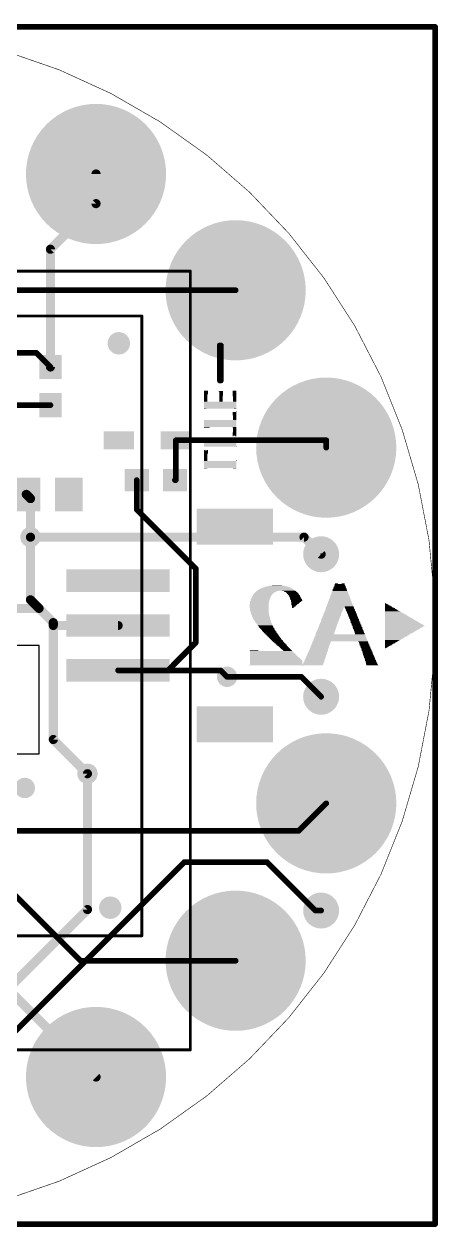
# Model space of a CAD drawing. Extents: x -26.8 to 26.8, y -26.8 to 26.8.
# Drawn here: x 8.3 to 26.8, y -26.8 to 26.8 of the extents above; entities that cross this region are included whole.
import ezdxf

# ---------------------------------------------------------------- set-up
doc = ezdxf.new("R2010")
doc.units = 0
for name, color, linetype in [('1', 12, 'CONTINUOUS'), ('16', 5, 'CONTINUOUS'), ('17', 110, 'CONTINUOUS'), ('18', 110, 'CONTINUOUS'), ('20', 53, 'CONTINUOUS'), ('201', 6, 'CONTINUOUS'), ('22', 6, 'CONTINUOUS'), ('24', 53, 'CONTINUOUS'), ('30', 253, 'CONTINUOUS')]:
    doc.layers.add(name, color=color, linetype=linetype)

# ---------------------------------------------------------------- blocks, each defined once
blk = doc.blocks.new('RECT')
blk.add_solid([(-0.5, -0.5), (0.5, -0.5), (-0.5, 0.5), (0.5, 0.5)])
blk = doc.blocks.new('ROUNDP')
at = {"const_width": 0.5}
blk.add_lwpolyline([(0, -0.25, 1), (0, 0.25, 1), (0, -0.25)], format="xyb", dxfattribs=at)
blk = doc.blocks.new('PIE')
at = {"const_width": 0.5}
blk.add_lwpolyline([(0, -0.25, 1), (0, 0.25, 1), (0, -0.25)], format="xyb", dxfattribs=at)
blk = doc.blocks.new('ROUNDV')
at = {"const_width": 0.5}
blk.add_lwpolyline([(0, -0.25, 1), (0, 0.25, 1), (0, -0.25)], format="xyb", dxfattribs=at)

msp = doc.modelspace()

# ---------------------------------------------------------------- linework, layer by layer
at = {"layer": '1'}
for points, const_width in [([(26.67, 26.67), (-26.67, 26.67)], 0.2032), ([(26.67, -26.67), (26.67, 26.67)], 0.2032), ([(11.557, 18.796), (11.557, 20.1168)], 0.4064), ([(9.525, 16.764), (11.557, 18.796)], 0.4064), ([(9.525, 11.518), (9.525, 16.764)], 0.4064), ([(8.894, 12.149), (6.731, 12.149)], 0.254), ([(9.525, 11.518), (8.894, 12.149)], 0.254), ([(7.812, 9.818), (9.525, 9.818)], 0.254), ([(21.8186, 8.255), (15.113, 8.255)], 0.254), ([(15.113, 8.255), (15.113, 6.477)], 0.254), ([(21.8186, 7.9248), (21.8186, 8.255)], 0.254), ([(13.374, 6.477), (13.374, 5.168)], 0.254), ([(15.113, 6.477), (15.074, 6.477)], 0.254), ([(8.448, 5.842), (8.636, 5.654)], 0.4064), ([(8.636, 5.654), (8.636, 3.937)], 0.4064), ([(13.374, 5.168), (16.002, 2.54)], 0.254), ([(8.636, 3.937), (8.636, 1.143)], 0.4064), ([(16.002, 2.54), (16.002, -0.762)], 0.254), ([(9.017, 0.762), (8.636, 1.143)], 0.4064), ([(-5.969, 0.762), (9.017, 0.762)], 0.4064), ([(9.652, 0.127), (9.017, 0.762)], 0.4064), ([(9.652, 0), (9.652, 0.127)], 0.4064), ([(12.54, 0), (9.652, 0)], 0.4064), ([(9.652, 0), (9.652, -5.08)], 0.4064), ([(16.002, -0.762), (14.764, -2)], 0.254), ([(14.764, -2), (12.54, -2)], 0.254), ([(12.54, -2), (17.113, -2)], 0.254), ([(17.113, -2), (17.399, -2.286)], 0.254), ([(9.652, -5.08), (11.176, -6.604)], 0.4064), ([(21.8186, -7.9248), (20.5994, -9.144)], 0.254), ([(-12.192, -9.144), (20.5994, -9.144)], 0.254), ([(7.763, -11.827), (10.8712, -14.9352)], 0.254), ([(10.8712, -14.9352), (17.78, -14.9352)], 0.254), ([(11.557, -20.1168), (7.6352, -16.195)], 0.4064), ([(-26.67, -26.67), (26.67, -26.67)], 0.2032)]:
    msp.add_lwpolyline(points, dxfattribs=dict(at, const_width=const_width))
for points, const_width in [([(26.7208, 26.67, 1), (26.6192, 26.67)], 0.1016), ([(26.67, 26.6192, 1), (26.67, 26.7208)], 0.1016), ([(11.557, 17.5006, 1), (11.557, 22.733, 1), (11.557, 17.5006)], 1.016), ([(11.6586, 20.1168, 1), (11.4554, 20.1168)], 0.2032), ([(11.4554, 18.796, 1), (11.6586, 18.796)], 0.2032), ([(11.6288, 18.7242, 1), (11.4852, 18.8678)], 0.2032), ([(17.78, 12.319, 1), (17.78, 17.5514, 1), (17.78, 12.319)], 1.016), ([(9.6266, 16.764, 1), (9.4234, 16.764)], 0.2032), ([(9.4532, 16.8358, 1), (9.5968, 16.6922)], 0.2032), ([(8.9389, 12.1939, 1), (8.8491, 12.1041)], 0.127), ([(8.894, 12.0855, 1), (8.894, 12.2125)], 0.127), ([(9.4234, 11.518, 1), (9.6266, 11.518)], 0.2032), ([(9.4801, 11.4731, 1), (9.5699, 11.5629)], 0.127), ([(21.8186, 5.3086, 1), (21.8186, 10.541, 1), (21.8186, 5.3086)], 1.016), ([(9.525, 9.7545, 1), (9.525, 9.8815)], 0.127), ([(15.113, 8.3185, 1), (15.113, 8.1915)], 0.127), ([(15.1765, 8.255, 1), (15.0495, 8.255)], 0.127), ([(21.8821, 8.255, 1), (21.7551, 8.255)], 0.127), ([(21.8186, 8.1915, 1), (21.8186, 8.3185)], 0.127), ([(21.7551, 7.9248, 1), (21.8821, 7.9248)], 0.127), ([(13.4375, 6.477, 1), (13.3105, 6.477)], 0.127), ([(15.074, 6.5405, 1), (15.074, 6.4135)], 0.127), ([(15.0495, 6.477, 1), (15.1765, 6.477)], 0.127), ([(15.113, 6.4135, 1), (15.113, 6.5405)], 0.127), ([(8.5198, 5.9138, 1), (8.3762, 5.7702)], 0.2032), ([(8.7376, 5.654, 1), (8.5344, 5.654)], 0.2032), ([(8.5642, 5.5822, 1), (8.7078, 5.7258)], 0.2032), ([(13.4189, 5.2129, 1), (13.3291, 5.1231)], 0.127), ([(13.3105, 5.168, 1), (13.4375, 5.168)], 0.127), ([(8.7376, 3.937, 1), (8.5344, 3.937)], 0.2032), ([(8.5344, 3.937, 1), (8.7376, 3.937)], 0.2032), ([(16.0655, 2.54, 1), (15.9385, 2.54)], 0.127), ([(15.9571, 2.4951, 1), (16.0469, 2.5849)], 0.127), ([(8.5344, 1.143, 1), (8.7376, 1.143)], 0.2032), ([(8.7078, 1.2148, 1), (8.5642, 1.0712)], 0.2032), ([(9.0888, 0.8338, 1), (8.9452, 0.6902)], 0.2032), ([(8.9452, 0.6902, 1), (9.0888, 0.8338)], 0.2032), ([(9.017, 0.6604, 1), (9.017, 0.8636)], 0.2032), ([(9.7536, 0.127, 1), (9.5504, 0.127)], 0.2032), ([(9.652, 0.1016, 1), (9.652, -0.1016)], 0.2032), ([(9.7536, 0, 1), (9.5504, 0)], 0.2032), ([(9.5504, 0, 1), (9.7536, 0)], 0.2032), ([(9.5802, 0.0552, 1), (9.7238, 0.1988)], 0.2032), ([(12.54, -0.1016, 1), (12.54, 0.1016)], 0.2032), ([(15.9385, -0.762, 1), (16.0655, -0.762)], 0.127), ([(16.0469, -0.8069, 1), (15.9571, -0.7171)], 0.127), ([(12.54, -1.9365, 1), (12.54, -2.0635)], 0.127), ([(12.54, -1.9365, 1), (12.54, -2.0635)], 0.127), ([(14.7191, -1.9551, 1), (14.8089, -2.0449)], 0.127), ([(14.764, -2.0635, 1), (14.764, -1.9365)], 0.127), ([(17.1579, -1.9551, 1), (17.0681, -2.0449)], 0.127), ([(17.113, -2.0635, 1), (17.113, -1.9365)], 0.127), ([(17.3541, -2.3309, 1), (17.4439, -2.2411)], 0.127), ([(21.8186, -10.541, 1), (21.8186, -5.3086, 1), (21.8186, -10.541)], 1.016), ([(9.5504, -5.08, 1), (9.7536, -5.08)], 0.2032), ([(9.7238, -5.0082, 1), (9.5802, -5.1518)], 0.2032), ([(11.1042, -6.6758, 1), (11.2478, -6.5322)], 0.2032), ([(21.8635, -7.9697, 1), (21.7737, -7.8799)], 0.127), ([(20.5545, -9.0991, 1), (20.6443, -9.1889)], 0.127), ([(20.5994, -9.2075, 1), (20.5994, -9.0805)], 0.127), ([(17.78, -17.5514, 1), (17.78, -12.319, 1), (17.78, -17.5514)], 1.016), ([(10.8712, -14.8717, 1), (10.8712, -14.9987)], 0.127), ([(10.8263, -14.9801, 1), (10.9161, -14.8903)], 0.127), ([(17.78, -14.9987, 1), (17.78, -14.8717)], 0.127), ([(11.557, -22.733, 1), (11.557, -17.5006, 1), (11.557, -22.733)], 1.016), ([(11.4852, -20.1886, 1), (11.6288, -20.045)], 0.2032), ([(26.6192, -26.67, 1), (26.7208, -26.67)], 0.1016), ([(26.67, -26.7208, 1), (26.67, -26.6192)], 0.1016)]:
    msp.add_lwpolyline(points, format="xyb", dxfattribs=dict(at, const_width=const_width))
at = {"layer": '16'}
for points, const_width in [([(26.67, 26.67), (-26.67, 26.67)], 0.254), ([(26.67, -26.67), (26.67, 26.67)], 0.254), ([(17.78, 14.9352), (-2.7178, 14.9352)], 0.254), ([(8.636, 3.937), (20.828, 3.937)], 0.4064), ([(20.828, 3.937), (21.59, 3.175)], 0.4064), ([(17.399, -2.286), (20.701, -2.286)], 0.254), ([(20.701, -2.286), (21.59, -3.175)], 0.254), ([(11.176, -6.604), (11.176, -12.6542)], 0.4064), ([(7.62, -18.415), (15.494, -10.541)], 0.254), ([(15.494, -10.541), (19.177, -10.541)], 0.254), ([(19.177, -10.541), (21.336, -12.7)], 0.254), ([(11.176, -12.6542), (7.6352, -16.195)], 0.4064), ([(21.336, -12.7), (21.59, -12.7)], 0.254), ([(-26.67, -26.67), (26.67, -26.67)], 0.254)]:
    msp.add_lwpolyline(points, dxfattribs=dict(at, const_width=const_width))
for points, const_width in [([(26.7335, 26.67, 1), (26.6065, 26.67)], 0.127), ([(26.67, 26.6065, 1), (26.67, 26.7335)], 0.127), ([(17.78, 14.8717, 1), (17.78, 14.9987)], 0.127), ([(8.636, 4.0386, 1), (8.636, 3.8354)], 0.2032), ([(20.8998, 4.0088, 1), (20.7562, 3.8652)], 0.2032), ([(20.828, 3.8354, 1), (20.828, 4.0386)], 0.2032), ([(21.5182, 3.1032, 1), (21.6618, 3.2468)], 0.2032), ([(17.399, -2.2225, 1), (17.399, -2.3495)], 0.127), ([(20.7459, -2.2411, 1), (20.6561, -2.3309)], 0.127), ([(20.701, -2.3495, 1), (20.701, -2.2225)], 0.127), ([(21.5451, -3.2199, 1), (21.6349, -3.1301)], 0.127), ([(11.2776, -6.604, 1), (11.0744, -6.604)], 0.2032), ([(15.494, -10.4775, 1), (15.494, -10.6045)], 0.127), ([(15.5389, -10.5859, 1), (15.4491, -10.4961)], 0.127), ([(19.2219, -10.4961, 1), (19.1321, -10.5859)], 0.127), ([(19.177, -10.6045, 1), (19.177, -10.4775)], 0.127), ([(11.0744, -12.6542, 1), (11.2776, -12.6542)], 0.2032), ([(11.2478, -12.726, 1), (11.1042, -12.5824)], 0.2032), ([(21.336, -12.6365, 1), (21.336, -12.7635)], 0.127), ([(21.2911, -12.7449, 1), (21.3809, -12.6551)], 0.127), ([(21.59, -12.7635, 1), (21.59, -12.6365)], 0.127), ([(26.6065, -26.67, 1), (26.7335, -26.67)], 0.127), ([(26.67, -26.7335, 1), (26.67, -26.6065)], 0.127)]:
    msp.add_lwpolyline(points, format="xyb", dxfattribs=dict(at, const_width=const_width))
at = {"layer": '20'}
for p, q in [((9.017, -0.889), (-8.382, -0.889)), ((9.017, -5.715), (9.017, -0.889)), ((-8.382, -5.715), (9.017, -5.715))]:
    msp.add_line(p, q, dxfattribs=at)
at = {"layer": '20', "const_width": 0.0254}
msp.add_lwpolyline([(0, -26.67, 1), (0, 26.67, 1), (0, -26.67)], format="xyb", dxfattribs=at)
at = {"layer": '22', "const_width": 0.127}
for points in [[(15.76, 15.791), (-15.76, 15.791)], [(15.76, -18.909), (15.76, 15.791)], [(13.6, 13.791), (-13.6, 13.791)], [(13.6, -13.829), (13.6, 13.791)], [(-13.6, -13.829), (13.6, -13.829)], [(-15.76, -18.909), (15.76, -18.909)]]:
    msp.add_lwpolyline(points, dxfattribs=at)
at = {"layer": '22', "const_width": 0.0635}
for points in [[(15.7918, 15.791, 1), (15.7283, 15.791)], [(15.76, 15.7592, 1), (15.76, 15.8228)], [(13.6318, 13.791, 1), (13.5683, 13.791)], [(13.6, 13.7592, 1), (13.6, 13.8228)], [(13.5683, -13.829, 1), (13.6318, -13.829)], [(13.6, -13.8608, 1), (13.6, -13.7973)], [(15.7283, -18.909, 1), (15.7918, -18.909)], [(15.76, -18.9408, 1), (15.76, -18.8773)]]:
    msp.add_lwpolyline(points, format="xyb", dxfattribs=at)
at = {"layer": '24'}
for p in [(21.59, 3.175), (21.59, -3.175), (21.59, -12.7), (26.67, -26.67)]:
    msp.add_point(p, dxfattribs=at)

# ---------------------------------------------------------------- block references
at = {"layer": '1'}
for p in [(12.573, 12.573), (12.192, -12.573)]:
    msp.add_blockref('PIE', p, dxfattribs=at)
at = {"layer": '1', "xscale": 1.075, "rotation": 90}
for p in [(9.525, 11.518), (9.525, 9.818)]:
    msp.add_blockref('RECT', p, dxfattribs=at)
at = {"layer": '1', "xscale": 1.35, "yscale": 0.8, "rotation": 180}
for p in [(12.573, 8.255), (15.113, 8.255)]:
    msp.add_blockref('RECT', p, dxfattribs=at)
at = {"layer": '1', "xscale": 1.075}
for p in [(13.374, 6.477), (15.074, 6.477)]:
    msp.add_blockref('RECT', p, dxfattribs=at)
at = {"layer": '1'}
for p, xscale, yscale in [((8.448, 5.842), 1.24, 1.5), ((10.348, 5.842), 1.24, 1.5), ((17.74, 4.4), 3.4, 1.6), ((17.74, -4.4), 3.4, 1.6)]:
    msp.add_blockref('RECT', p, dxfattribs=dict(at, xscale=xscale, yscale=yscale))
at = {"layer": '1', "yscale": 4.6, "rotation": 270}
for p in [(12.54, 2), (12.54, 0), (12.54, -2)]:
    msp.add_blockref('RECT', p, dxfattribs=at)
at = {"layer": '16', "xscale": 1.5, "yscale": 1.5}
for p in [(21.59, 3.175), (21.59, -3.175), (21.59, -12.7)]:
    msp.add_blockref('PIE', p, dxfattribs=at)
at = {"layer": '17', "xscale": 5.266, "yscale": 5.266, "rotation": 90}
for p in [(11.557, 20.1168), (11.557, 20.1168), (17.78, 14.9352), (17.78, 14.9352), (21.8186, 7.9248), (21.8186, 7.9248), (21.8186, -7.9248), (21.8186, -7.9248), (17.78, -14.9352), (17.78, -14.9352), (11.557, -20.1168), (11.557, -20.1168)]:
    msp.add_blockref('ROUNDP', p, dxfattribs=at)
at = {"layer": '18', "xscale": 0.9064, "yscale": 0.9064}
for p in [(8.636, 3.937), (8.636, 3.937), (17.399, -2.286), (17.399, -2.286), (11.176, -6.604), (11.176, -6.604), (8.382, -7.239), (8.382, -7.239)]:
    msp.add_blockref('ROUNDV', p, dxfattribs=at)
at = {"layer": '201', "rotation": 180}
for p, xscale, yscale in [((17.0917, 12.5095), 0.2946, 0.0213), ((17.0917, 12.4883), 0.2946, 0.0211), ((17.0917, 12.4672), 0.2946, 0.0211), ((17.0917, 12.446), 0.2946, 0.0213), ((17.0917, 12.4248), 0.2946, 0.0211), ((17.0917, 12.4037), 0.2946, 0.0211), ((17.0917, 12.3825), 0.2946, 0.0213), ((17.0917, 12.3613), 0.2946, 0.0211), ((17.0917, 12.3402), 0.2946, 0.0211), ((17.0917, 12.319), 0.2946, 0.0213), ((17.0917, 12.5518), 0.254, 0.0211), ((17.1018, 12.5307), 0.2743, 0.0211), ((17.0917, 12.573), 0.2134, 0.0213), ((17.1018, 12.5942), 0.1473, 0.0211), ((17.0917, 12.2978), 0.2946, 0.0211), ((17.0917, 12.2767), 0.2946, 0.0211), ((17.0917, 12.2555), 0.2946, 0.0213), ((17.0917, 12.2343), 0.2946, 0.0211), ((17.0917, 12.2132), 0.2946, 0.0211), ((17.0917, 12.192), 0.2946, 0.0213), ((17.0917, 12.1708), 0.2946, 0.0211), ((17.0917, 12.1497), 0.2946, 0.0211), ((17.0917, 12.1285), 0.2946, 0.0213), ((17.0917, 12.1073), 0.2946, 0.0211), ((17.0917, 12.0862), 0.2946, 0.0211), ((17.0917, 12.065), 0.2946, 0.0213), ((17.0917, 12.0438), 0.2946, 0.0211), ((17.0917, 12.0227), 0.2946, 0.0211), ((17.0917, 12.0015), 0.2946, 0.0213), ((17.0917, 11.9803), 0.2946, 0.0211), ((17.0917, 11.9592), 0.2946, 0.0211), ((17.0917, 11.938), 0.2946, 0.0213), ((17.0917, 11.9168), 0.2946, 0.0211), ((17.0917, 11.8957), 0.2946, 0.0211), ((17.0917, 11.8745), 0.2946, 0.0213), ((17.0917, 11.8533), 0.2946, 0.0211), ((17.0917, 11.8322), 0.2946, 0.0211), ((17.0917, 11.811), 0.2946, 0.0213), ((17.0917, 11.7898), 0.2946, 0.0211), ((17.0917, 11.7687), 0.2946, 0.0211), ((17.0917, 11.7475), 0.2946, 0.0213), ((17.0917, 11.7263), 0.2946, 0.0211), ((17.0917, 11.7052), 0.2946, 0.0211), ((17.0917, 11.684), 0.2946, 0.0213), ((17.0917, 11.6628), 0.2946, 0.0211), ((17.0917, 11.6417), 0.2946, 0.0211), ((17.0917, 11.6205), 0.2946, 0.0213), ((17.0917, 11.5993), 0.2946, 0.0211), ((17.0917, 11.5782), 0.2946, 0.0211), ((17.0917, 11.557), 0.2946, 0.0213), ((17.0917, 11.5358), 0.2946, 0.0211), ((17.0917, 11.5147), 0.2946, 0.0211), ((17.0917, 11.4935), 0.2946, 0.0213), ((17.0917, 11.4723), 0.2946, 0.0211), ((17.0917, 11.4512), 0.2946, 0.0211), ((17.0917, 11.43), 0.2946, 0.0213), ((17.0917, 11.4088), 0.2946, 0.0211), ((17.0917, 11.3877), 0.2946, 0.0211), ((17.0917, 11.3665), 0.2946, 0.0213), ((17.0917, 11.3453), 0.2946, 0.0211), ((17.0917, 11.3242), 0.2946, 0.0211), ((17.0917, 11.303), 0.2946, 0.0213), ((17.0917, 11.2818), 0.2946, 0.0211), ((17.0917, 11.2607), 0.2946, 0.0211), ((17.0917, 11.2395), 0.2946, 0.0213), ((17.0917, 11.2183), 0.2946, 0.0211), ((17.0917, 11.1972), 0.2946, 0.0211), ((17.0917, 11.176), 0.2946, 0.0213), ((17.0917, 11.1548), 0.2946, 0.0211), ((17.0917, 11.1337), 0.2946, 0.0211), ((17.0917, 11.1125), 0.2946, 0.0213), ((17.0917, 11.0913), 0.2946, 0.0211), ((17.0917, 11.0702), 0.2946, 0.0211), ((17.0917, 11.049), 0.2946, 0.0213), ((17.0917, 11.0278), 0.2946, 0.0211), ((17.0917, 11.0067), 0.2946, 0.0211), ((17.0917, 10.9855), 0.2946, 0.0213), ((17.0917, 10.9643), 0.2946, 0.0211), ((17.0917, 10.9432), 0.2946, 0.0211), ((17.0917, 10.922), 0.2946, 0.0213), ((17.0917, 10.9008), 0.2946, 0.0211), ((17.1018, 10.8797), 0.2743, 0.0211), ((17.0917, 10.8585), 0.254, 0.0213), ((17.1018, 10.8373), 0.2337, 0.0211), ((17.1031, 10.8162), 0.1905, 0.0211), ((17.0917, 10.795), 0.127, 0.0213), ((16.4465, 10.287), 0.1473, 0.0213), ((16.4465, 10.2658), 0.1473, 0.0211), ((16.4465, 10.2447), 0.1473, 0.0211), ((16.4465, 10.2235), 0.1473, 0.0213), ((16.4465, 10.2023), 0.1473, 0.0211), ((16.4465, 10.1812), 0.1473, 0.0211), ((16.4567, 10.4563), 0.1676, 0.0211), ((16.4567, 10.4352), 0.1676, 0.0211), ((16.4567, 10.414), 0.1676, 0.0213), ((16.4567, 10.3928), 0.1676, 0.0211), ((16.4567, 10.3717), 0.1676, 0.0211), ((16.4567, 10.3505), 0.1676, 0.0213), ((16.4567, 10.3293), 0.1676, 0.0211), ((16.4567, 10.3082), 0.1676, 0.0211), ((17.1234, 10.4352), 0.1905, 0.0211), ((17.1234, 10.2235), 0.1499, 0.0213), ((17.1234, 10.2023), 0.1499, 0.0211), ((17.1234, 10.1812), 0.1499, 0.0211), ((17.1336, 10.414), 0.1702, 0.0213), ((17.1336, 10.3928), 0.1702, 0.0211), ((17.1336, 10.3717), 0.1702, 0.0211), ((17.1336, 10.3505), 0.1702, 0.0213), ((17.1336, 10.3293), 0.1702, 0.0211), ((17.1336, 10.3082), 0.1702, 0.0211), ((17.1336, 10.287), 0.1702, 0.0213), ((17.1336, 10.2658), 0.1702, 0.0211), ((17.1336, 10.2447), 0.1702, 0.0211), ((17.7267, 10.4563), 0.1676, 0.0211), ((17.7267, 10.4352), 0.1676, 0.0211), ((17.7267, 10.414), 0.1676, 0.0213), ((17.7267, 10.3928), 0.1676, 0.0211), ((17.7267, 10.3717), 0.1676, 0.0211), ((17.7267, 10.3505), 0.1676, 0.0213), ((17.7267, 10.3293), 0.1676, 0.0211), ((17.7267, 10.3082), 0.1676, 0.0211), ((17.7267, 10.287), 0.1676, 0.0213), ((17.7267, 10.2658), 0.1676, 0.0211), ((17.7267, 10.2447), 0.1676, 0.0211), ((17.7267, 10.2235), 0.1676, 0.0213), ((17.7368, 10.2023), 0.1473, 0.0211), ((17.7368, 10.1812), 0.1473, 0.0211), ((16.4465, 10.16), 0.1473, 0.0213), ((16.4465, 10.1388), 0.1473, 0.0211), ((16.4465, 10.1177), 0.1473, 0.0211), ((16.4465, 10.0965), 0.1473, 0.0213), ((16.4465, 10.0753), 0.1473, 0.0211), ((16.4465, 10.0542), 0.1473, 0.0211), ((16.4465, 10.033), 0.1473, 0.0213), ((16.4465, 10.0118), 0.1473, 0.0211), ((16.4465, 9.9907), 0.1473, 0.0211), ((16.4249, 9.652), 0.1041, 0.0213), ((17.0917, 9.9695), 1.4376, 0.0213), ((17.0917, 9.9483), 1.4376, 0.0211), ((17.0917, 9.9272), 1.4376, 0.0211), ((17.0917, 9.906), 1.4376, 0.0213), ((17.0917, 9.8848), 1.4376, 0.0211), ((17.0917, 9.8637), 1.4376, 0.0211), ((17.0917, 9.8425), 1.4376, 0.0213), ((17.0917, 9.8213), 1.4376, 0.0211), ((17.0917, 9.8002), 1.4376, 0.0211), ((17.0917, 9.779), 1.4376, 0.0213), ((17.0917, 9.7578), 1.4376, 0.0211), ((17.0917, 9.7367), 1.4376, 0.0211), ((17.0917, 9.7155), 1.4376, 0.0213), ((17.0917, 9.6943), 1.4376, 0.0211), ((17.0917, 9.6732), 1.4376, 0.0211), ((17.1234, 10.16), 0.1499, 0.0213), ((17.1234, 10.1388), 0.1499, 0.0211), ((17.1234, 10.1177), 0.1499, 0.0211), ((17.1234, 10.0965), 0.1499, 0.0213), ((17.1234, 10.0753), 0.1499, 0.0211), ((17.1234, 10.0542), 0.1499, 0.0211), ((17.1234, 10.033), 0.1499, 0.0213), ((17.1234, 10.0118), 0.1499, 0.0211), ((17.1234, 9.9907), 0.1499, 0.0211), ((17.7368, 10.16), 0.1473, 0.0213), ((17.7368, 10.1388), 0.1473, 0.0211), ((17.7368, 10.1177), 0.1473, 0.0211), ((17.7368, 10.0965), 0.1473, 0.0213), ((17.7368, 10.0753), 0.1473, 0.0211), ((17.7368, 10.0542), 0.1473, 0.0211), ((17.7368, 10.033), 0.1473, 0.0213), ((17.7368, 10.0118), 0.1473, 0.0211), ((17.7368, 9.9907), 0.1473, 0.0211), ((17.7584, 9.652), 0.1041, 0.0213), ((17.0917, 9.144), 1.4376, 0.0213), ((17.0917, 9.1228), 1.4376, 0.0211), ((17.0917, 9.1017), 1.4376, 0.0211), ((17.7267, 9.5038), 0.1676, 0.0211), ((17.7267, 9.4827), 0.1676, 0.0211), ((17.7267, 9.4615), 0.1676, 0.0213), ((17.7267, 9.4403), 0.1676, 0.0211), ((17.7267, 9.4192), 0.1676, 0.0211), ((17.7267, 9.398), 0.1676, 0.0213), ((17.7267, 9.3768), 0.1676, 0.0211), ((17.7368, 9.3557), 0.1473, 0.0211), ((17.7368, 9.3345), 0.1473, 0.0213), ((17.7368, 9.3133), 0.1473, 0.0211), ((17.7368, 9.2922), 0.1473, 0.0211), ((17.7368, 9.271), 0.1473, 0.0213), ((17.7368, 9.2498), 0.1473, 0.0211), ((17.7368, 9.2287), 0.1473, 0.0211), ((17.7368, 9.2075), 0.1473, 0.0213), ((17.7368, 9.1863), 0.1473, 0.0211), ((17.7368, 9.1652), 0.1473, 0.0211), ((17.8219, 9.525), 0.0229, 0.0213), ((16.4998, 8.8265), 0.254, 0.0213), ((17.0917, 9.0805), 1.4376, 0.0213), ((17.0917, 9.0593), 1.4376, 0.0211), ((17.0917, 9.0382), 1.4376, 0.0211), ((17.0917, 9.017), 1.4376, 0.0213), ((17.0917, 8.9958), 1.4376, 0.0211), ((17.0917, 8.9747), 1.4376, 0.0211), ((17.0917, 8.9535), 1.4376, 0.0213), ((17.0917, 8.9323), 1.4376, 0.0211), ((17.0917, 8.9112), 1.4376, 0.0211), ((17.0917, 8.89), 1.4376, 0.0213), ((17.0917, 8.8688), 1.4376, 0.0211), ((17.0917, 8.8477), 1.4376, 0.0211), ((17.7267, 8.8265), 0.1676, 0.0213), ((17.7267, 8.5937), 0.1676, 0.0211), ((17.7267, 8.5725), 0.1676, 0.0213), ((17.7368, 8.8053), 0.1473, 0.0211), ((17.7368, 8.7842), 0.1473, 0.0211), ((17.7368, 8.763), 0.1473, 0.0213), ((17.7368, 8.7418), 0.1473, 0.0211), ((17.7368, 8.7207), 0.1473, 0.0211), ((17.7368, 8.6995), 0.1473, 0.0213), ((17.7368, 8.6783), 0.1473, 0.0211), ((17.7368, 8.6572), 0.1473, 0.0211), ((17.7368, 8.636), 0.1473, 0.0213), ((17.7368, 8.6148), 0.1473, 0.0211), ((16.4465, 8.2973), 0.1473, 0.0211), ((17.0917, 8.2762), 1.4376, 0.0211), ((17.0917, 8.255), 1.4376, 0.0213), ((17.0917, 8.2338), 1.4376, 0.0211), ((17.0917, 8.2127), 1.4376, 0.0211), ((17.0917, 8.1915), 1.4376, 0.0213), ((17.0917, 8.1703), 1.4376, 0.0211), ((17.0917, 8.1492), 1.4376, 0.0211), ((17.0917, 8.128), 1.4376, 0.0213), ((17.0917, 8.1068), 1.4376, 0.0211), ((17.0917, 8.0857), 1.4376, 0.0211), ((17.0917, 8.0645), 1.4376, 0.0213), ((17.0917, 8.0433), 1.4376, 0.0211), ((17.7267, 8.5513), 0.1676, 0.0211), ((17.7267, 8.5302), 0.1676, 0.0211), ((17.7267, 8.509), 0.1676, 0.0213), ((17.7267, 8.4878), 0.1676, 0.0211), ((17.7267, 8.4667), 0.1676, 0.0211), ((17.6632, 8.4455), 0.0406, 0.0213), ((17.7368, 8.2973), 0.1473, 0.0211), ((17.7902, 8.4455), 0.0406, 0.0213), ((16.383, 7.8105), 0.0203, 0.0213), ((16.4465, 7.6412), 0.1473, 0.0211), ((16.4465, 7.62), 0.1473, 0.0213), ((16.4465, 7.5988), 0.1473, 0.0211), ((16.4465, 7.5777), 0.1473, 0.0211), ((16.4465, 7.5565), 0.1473, 0.0213), ((16.4465, 7.5353), 0.1473, 0.0211), ((16.4465, 7.5142), 0.1473, 0.0211), ((16.4465, 7.493), 0.1473, 0.0213), ((17.0917, 8.0222), 1.4376, 0.0211), ((17.0917, 8.001), 1.4376, 0.0213), ((17.0917, 7.9798), 1.4376, 0.0211), ((16.4567, 7.7893), 0.1676, 0.0211), ((16.4567, 7.7682), 0.1676, 0.0211), ((16.4567, 7.747), 0.1676, 0.0213), ((16.4567, 7.7258), 0.1676, 0.0211), ((16.4567, 7.7047), 0.1676, 0.0211), ((16.4567, 7.6835), 0.1676, 0.0213), ((16.4567, 7.6623), 0.1676, 0.0211), ((16.5202, 7.8105), 0.0406, 0.0213), ((17.8219, 7.9587), 0.0229, 0.0211), ((16.4465, 7.4718), 0.1473, 0.0211), ((16.4465, 7.4507), 0.1473, 0.0211), ((16.4465, 7.4295), 0.1473, 0.0213), ((16.4465, 7.4083), 0.1473, 0.0211), ((16.4465, 7.3872), 0.1473, 0.0211), ((16.4465, 7.366), 0.1473, 0.0213), ((16.4465, 7.3448), 0.1473, 0.0211), ((16.4465, 7.0062), 0.1473, 0.0211), ((17.0917, 7.3237), 1.4376, 0.0211), ((17.0917, 7.3025), 1.4376, 0.0213), ((17.0917, 7.2813), 1.4376, 0.0211), ((17.0917, 7.2602), 1.4376, 0.0211), ((17.0917, 7.239), 1.4376, 0.0213), ((17.0917, 7.2178), 1.4376, 0.0211), ((17.0917, 7.1967), 1.4376, 0.0211), ((17.0917, 7.1755), 1.4376, 0.0213), ((17.0917, 7.1543), 1.4376, 0.0211), ((17.0917, 7.1332), 1.4376, 0.0211), ((17.0917, 7.112), 1.4376, 0.0213), ((17.0917, 7.0908), 1.4376, 0.0211), ((17.0917, 7.0697), 1.4376, 0.0211), ((17.0917, 7.0485), 1.4376, 0.0213), ((17.0917, 7.0273), 1.4376, 0.0211), ((17.7368, 7.0062), 0.1473, 0.0211), ((17.8219, 7.3448), 0.0229, 0.0211), ((19.5885, 1.6087), 1.524, 0.0211), ((19.5999, 1.6298), 1.4605, 0.0211), ((19.5999, 1.651), 1.3741, 0.0213), ((19.5999, 1.6722), 1.2929, 0.0211), ((19.6101, 1.6933), 1.1862, 0.0211), ((19.6101, 1.7145), 1.0592, 0.0213), ((19.6101, 1.7357), 0.9322, 0.0211), ((19.6215, 1.7568), 0.7417, 0.0211), ((19.6202, 1.778), 0.4445, 0.0213), ((22.4155, 1.6087), 0.6147, 0.0211), ((22.4142, 1.6722), 0.5715, 0.0211), ((22.4257, 1.651), 0.5944, 0.0213), ((22.4257, 1.6298), 0.5944, 0.0211), ((22.4155, 1.7145), 0.5283, 0.0213), ((22.4257, 1.6933), 0.5486, 0.0211), ((22.4155, 1.778), 0.4877, 0.0213), ((22.4257, 1.7568), 0.508, 0.0211), ((22.4257, 1.7357), 0.508, 0.0211), ((22.4142, 1.8415), 0.4445, 0.0213), ((22.4142, 1.8203), 0.4445, 0.0211), ((22.4257, 1.7992), 0.4674, 0.0211), ((22.2783, 1.8627), 0.127, 0.0211), ((22.573, 1.8627), 0.127, 0.0211), ((18.8481, 1.0795), 0.8458, 0.0213), ((18.8697, 1.143), 0.8484, 0.0213), ((18.8697, 1.1218), 0.8484, 0.0211), ((18.8582, 1.1007), 0.8255, 0.0211), ((18.8912, 1.2065), 0.8458, 0.0213), ((18.8811, 1.1853), 0.8255, 0.0211), ((18.8811, 1.1642), 0.8255, 0.0211), ((18.9014, 1.2277), 0.8255, 0.0211), ((18.9116, 1.2488), 0.8458, 0.0211), ((18.9332, 1.2912), 0.8484, 0.0211), ((18.9217, 1.27), 0.8255, 0.0213), ((18.9548, 1.3335), 0.8458, 0.0213), ((18.9446, 1.3123), 0.8255, 0.0211), ((18.9751, 1.3547), 0.8458, 0.0211), ((18.9852, 1.3758), 0.8255, 0.0211), ((18.9967, 1.397), 0.8484, 0.0213), ((19.0183, 1.4182), 0.8458, 0.0211), ((19.0386, 1.4393), 0.8458, 0.0211), ((19.0703, 1.4605), 0.8687, 0.0213), ((19.0919, 1.4817), 0.8661, 0.0211), ((19.1237, 1.5028), 0.889, 0.0211), ((19.1554, 1.524), 0.9119, 0.0213), ((19.2303, 1.5452), 0.9754, 0.0211), ((19.5885, 1.5663), 1.651, 0.0211), ((19.5898, 1.5875), 1.6078, 0.0213), ((20.1397, 1.5452), 0.5944, 0.0211), ((20.2032, 1.524), 0.5486, 0.0213), ((20.2349, 1.5028), 0.5309, 0.0211), ((20.2667, 1.4817), 0.508, 0.0211), ((20.287, 1.4605), 0.508, 0.0213), ((20.3098, 1.4393), 0.508, 0.0211), ((20.3302, 1.4182), 0.508, 0.0211), ((20.3403, 1.397), 0.4877, 0.0213), ((20.3619, 1.3758), 0.4851, 0.0211), ((20.3835, 1.3547), 0.4877, 0.0211), ((20.3937, 1.3335), 0.508, 0.0213), ((20.4038, 1.3123), 0.4877, 0.0211), ((20.414, 1.2912), 0.508, 0.0211), ((20.4254, 1.27), 0.4851, 0.0213), ((20.4368, 1.2488), 0.508, 0.0211), ((20.447, 1.2277), 0.4877, 0.0211), ((20.4572, 1.2065), 0.508, 0.0213), ((20.4673, 1.1853), 0.4877, 0.0211), ((20.4775, 1.1642), 0.508, 0.0211), ((20.4775, 1.143), 0.508, 0.0213), ((20.5003, 1.1218), 0.508, 0.0211), ((20.4889, 1.1007), 0.4851, 0.0211), ((20.4788, 1.0795), 0.4648, 0.0213), ((22.4257, 1.1007), 1.016, 0.0211), ((22.4257, 1.0795), 1.016, 0.0213), ((22.4269, 1.1642), 0.9728, 0.0211), ((22.4269, 1.143), 0.9728, 0.0213), ((22.4269, 1.1218), 0.9728, 0.0211), ((22.4257, 1.2065), 0.9296, 0.0213), ((22.4257, 1.1853), 0.9296, 0.0211), ((22.4257, 1.27), 0.889, 0.0213), ((22.4257, 1.2488), 0.889, 0.0211), ((22.4257, 1.2277), 0.889, 0.0211), ((22.4142, 1.3335), 0.8255, 0.0213), ((22.4257, 1.3123), 0.8484, 0.0211), ((22.4257, 1.2912), 0.8484, 0.0211), ((22.4257, 1.3758), 0.8026, 0.0211), ((22.4257, 1.3547), 0.8026, 0.0211), ((22.4155, 1.4393), 0.7417, 0.0211), ((22.4257, 1.4182), 0.762, 0.0211), ((22.4257, 1.397), 0.762, 0.0213), ((22.4155, 1.5028), 0.701, 0.0211), ((22.4257, 1.4817), 0.7214, 0.0211), ((22.4257, 1.4605), 0.7214, 0.0213), ((22.4269, 1.524), 0.6782, 0.0213), ((22.4155, 1.5452), 0.6553, 0.0211), ((22.4257, 1.5875), 0.635, 0.0213), ((22.4257, 1.5663), 0.635, 0.0211), ((18.8278, 0.9525), 0.8458, 0.0213), ((18.8278, 0.9313), 0.8458, 0.0211), ((18.8278, 0.9102), 0.8458, 0.0211), ((18.8278, 0.889), 0.8458, 0.0213), ((18.8278, 0.8678), 0.8458, 0.0211), ((18.8278, 0.8467), 0.8458, 0.0211), ((18.8278, 0.8255), 0.8458, 0.0213), ((18.8278, 0.8043), 0.8458, 0.0211), ((18.8278, 0.7832), 0.8458, 0.0211), ((18.8481, 1.0583), 0.8458, 0.0211), ((18.8481, 1.0372), 0.8458, 0.0211), ((18.8481, 1.016), 0.8458, 0.0213), ((18.8379, 0.9948), 0.8255, 0.0211), ((18.8379, 0.9737), 0.8255, 0.0211), ((18.8379, 0.762), 0.8255, 0.0213), ((18.8379, 0.7408), 0.8255, 0.0211), ((18.8379, 0.7197), 0.8255, 0.0211), ((18.8379, 0.6985), 0.8255, 0.0213), ((18.8379, 0.6773), 0.8255, 0.0211), ((18.8379, 0.6562), 0.8255, 0.0211), ((18.8481, 0.635), 0.8052, 0.0213), ((18.8481, 0.6138), 0.8052, 0.0211), ((18.8481, 0.5927), 0.8052, 0.0211), ((18.8481, 0.5715), 0.8052, 0.0213), ((18.8697, 0.5503), 0.8026, 0.0211), ((18.8697, 0.5292), 0.8026, 0.0211), ((20.4686, 1.0583), 0.4445, 0.0211), ((20.447, 1.016), 0.3607, 0.0213), ((20.4254, 0.9737), 0.3175, 0.0211), ((20.4572, 1.0372), 0.381, 0.0211), ((20.4356, 0.9948), 0.3378, 0.0211), ((20.4038, 0.9525), 0.2743, 0.0213), ((20.3937, 0.9313), 0.254, 0.0211), ((20.3835, 0.9102), 0.2337, 0.0211), ((20.3619, 0.8467), 0.1499, 0.0211), ((20.3822, 0.889), 0.1905, 0.0213), ((20.3721, 0.8678), 0.1702, 0.0211), ((20.3403, 0.8255), 0.1067, 0.0213), ((20.3302, 0.8043), 0.0864, 0.0211), ((20.3187, 0.7832), 0.0635, 0.0211), ((22.098, 0.5503), 0.7823, 0.0211), ((22.098, 0.5292), 0.7823, 0.0211), ((22.1183, 0.5927), 0.7823, 0.0211), ((22.1183, 0.5715), 0.7823, 0.0213), ((22.1399, 0.6562), 0.7849, 0.0211), ((22.1399, 0.635), 0.7849, 0.0213), ((22.1399, 0.6138), 0.7849, 0.0211), ((22.1615, 0.6985), 0.7823, 0.0213), ((22.1615, 0.6773), 0.7823, 0.0211), ((22.1818, 0.762), 0.7823, 0.0213), ((22.1818, 0.7408), 0.7823, 0.0211), ((22.1818, 0.7197), 0.7823, 0.0211), ((22.2034, 0.8043), 0.7849, 0.0211), ((22.2034, 0.7832), 0.7849, 0.0211), ((22.2136, 0.8255), 0.8052, 0.0213), ((22.4257, 0.8678), 1.1836, 0.0211), ((22.225, 0.8467), 0.7823, 0.0211), ((22.4257, 0.9313), 1.143, 0.0211), ((22.4358, 0.9102), 1.1633, 0.0211), ((22.4358, 0.889), 1.1633, 0.0213), ((22.4358, 0.9525), 1.1227, 0.0213), ((22.4257, 0.9948), 1.1024, 0.0211), ((22.4257, 0.9737), 1.1024, 0.0211), ((22.4257, 1.0372), 1.0566, 0.0211), ((22.4257, 1.016), 1.0566, 0.0213), ((22.4358, 1.0583), 1.0363, 0.0211), ((22.8384, 0.8467), 0.4039, 0.0211), ((22.8384, 0.8255), 0.4039, 0.0213), ((22.8486, 0.8043), 0.4242, 0.0211), ((22.86, 0.7832), 0.4013, 0.0211), ((22.86, 0.762), 0.4013, 0.0213), ((22.8803, 0.7408), 0.4013, 0.0211), ((22.8803, 0.7197), 0.4013, 0.0211), ((22.9019, 0.6985), 0.4039, 0.0213), ((22.9019, 0.6773), 0.4039, 0.0211), ((22.9019, 0.6562), 0.4039, 0.0211), ((22.9235, 0.635), 0.4013, 0.0213), ((22.9235, 0.6138), 0.4013, 0.0211), ((22.9438, 0.5927), 0.4013, 0.0211), ((22.9438, 0.5715), 0.4013, 0.0213), ((22.9438, 0.5503), 0.4013, 0.0211), ((22.9667, 0.5292), 0.4013, 0.0211), ((24.4894, 0.9525), 0.1041, 0.0213), ((24.511, 0.9313), 0.1473, 0.0211), ((24.5643, 0.8678), 0.254, 0.0211), ((24.5859, 0.8467), 0.2972, 0.0211), ((24.5961, 0.8255), 0.3175, 0.0213), ((24.6164, 0.8043), 0.3581, 0.0211), ((24.6913, 0.7197), 0.508, 0.0211), ((24.7231, 0.6773), 0.5715, 0.0211), ((24.7866, 0.6138), 0.6985, 0.0211), ((24.8183, 0.5715), 0.762, 0.0213), ((24.4475, 0.9948), 0.0203, 0.0211), ((24.4691, 0.9737), 0.0635, 0.0211), ((24.5212, 0.9102), 0.1676, 0.0211), ((24.5428, 0.889), 0.2108, 0.0213), ((24.638, 0.7832), 0.4013, 0.0211), ((24.6596, 0.762), 0.4445, 0.0213), ((24.6698, 0.7408), 0.4648, 0.0211), ((24.7117, 0.6985), 0.5486, 0.0213), ((24.7434, 0.6562), 0.6121, 0.0211), ((24.765, 0.635), 0.6553, 0.0213), ((24.7968, 0.5927), 0.7188, 0.0211), ((24.8387, 0.5503), 0.8026, 0.0211), ((24.8603, 0.5292), 0.8458, 0.0211), ((18.8697, 0.508), 0.8026, 0.0213), ((18.8798, 0.4868), 0.7823, 0.0211), ((18.8798, 0.4657), 0.7823, 0.0211), ((18.8798, 0.4445), 0.7823, 0.0213), ((18.9014, 0.4233), 0.7849, 0.0211), ((18.9014, 0.4022), 0.7849, 0.0211), ((18.9128, 0.381), 0.762, 0.0213), ((18.9128, 0.3598), 0.762, 0.0211), ((18.9332, 0.3387), 0.762, 0.0211), ((18.9332, 0.3175), 0.762, 0.0213), ((18.9433, 0.2963), 0.7417, 0.0211), ((18.9433, 0.2752), 0.7417, 0.0211), ((18.9649, 0.254), 0.7391, 0.0213), ((18.9751, 0.2328), 0.7188, 0.0211), ((18.9751, 0.2117), 0.7188, 0.0211), ((18.9967, 0.1905), 0.7214, 0.0213), ((18.9967, 0.1693), 0.7214, 0.0211), ((19.0081, 0.1482), 0.6985, 0.0211), ((19.0284, 0.127), 0.6985, 0.0213), ((19.0487, 0.0847), 0.6985, 0.0211), ((19.0386, 0.1058), 0.6782, 0.0211), ((19.0602, 0.0635), 0.6756, 0.0213), ((19.0817, 0.0423), 0.6782, 0.0211), ((19.0817, 0.0212), 0.6782, 0.0211), ((19.0919, 0), 0.6579, 0.0213), ((21.8961, 0), 0.8052, 0.0213), ((21.9075, 0.0212), 0.7823, 0.0211), ((21.9177, 0.0423), 0.8026, 0.0211), ((21.9393, 0.1058), 0.8052, 0.0211), ((21.9278, 0.0847), 0.7823, 0.0211), ((21.9278, 0.0635), 0.7823, 0.0213), ((21.9494, 0.1482), 0.7849, 0.0211), ((21.9494, 0.127), 0.7849, 0.0213), ((21.971, 0.2117), 0.7823, 0.0211), ((21.971, 0.1905), 0.7823, 0.0213), ((21.971, 0.1693), 0.7823, 0.0211), ((21.9913, 0.254), 0.7823, 0.0213), ((21.9913, 0.2328), 0.7823, 0.0211), ((22.0028, 0.2752), 0.8052, 0.0211), ((22.0129, 0.3175), 0.7849, 0.0213), ((22.0129, 0.2963), 0.7849, 0.0211), ((22.0345, 0.381), 0.7823, 0.0213), ((22.0345, 0.3598), 0.7823, 0.0211), ((22.0345, 0.3387), 0.7823, 0.0211), ((22.0548, 0.4233), 0.7823, 0.0211), ((22.0548, 0.4022), 0.7823, 0.0211), ((22.0764, 0.4868), 0.7849, 0.0211), ((22.0764, 0.4657), 0.7849, 0.0211), ((22.0764, 0.4445), 0.7849, 0.0213), ((22.098, 0.508), 0.7823, 0.0213), ((22.9667, 0.508), 0.4013, 0.0213), ((22.987, 0.4868), 0.4013, 0.0211), ((22.987, 0.4657), 0.4013, 0.0211), ((22.9972, 0.4445), 0.381, 0.0213), ((23.0073, 0.4233), 0.4013, 0.0211), ((23.0073, 0.4022), 0.4013, 0.0211), ((23.0289, 0.381), 0.4039, 0.0213), ((23.0289, 0.3598), 0.4039, 0.0211), ((23.0403, 0.3387), 0.381, 0.0211), ((23.0505, 0.3175), 0.4013, 0.0213), ((23.0505, 0.2963), 0.4013, 0.0211), ((23.0708, 0.2752), 0.4013, 0.0211), ((23.0708, 0.254), 0.4013, 0.0213), ((23.081, 0.2328), 0.381, 0.0211), ((23.0924, 0.2117), 0.4039, 0.0211), ((23.0924, 0.1905), 0.4039, 0.0213), ((23.114, 0.1693), 0.4013, 0.0211), ((23.114, 0.1482), 0.4013, 0.0211), ((23.1242, 0.127), 0.4216, 0.0213), ((23.1343, 0.1058), 0.4013, 0.0211), ((23.1343, 0.0847), 0.4013, 0.0211), ((23.1559, 0.0635), 0.4039, 0.0213), ((23.1559, 0.0423), 0.4039, 0.0211), ((23.1661, 0.0212), 0.4242, 0.0211), ((23.1775, 0), 0.4013, 0.0213), ((24.8704, 0.508), 0.8661, 0.0213), ((24.892, 0.4868), 0.9093, 0.0211), ((24.9136, 0.4657), 0.9525, 0.0211), ((24.9453, 0.4233), 1.016, 0.0211), ((24.9872, 0.381), 1.0998, 0.0213), ((24.9974, 0.3598), 1.1201, 0.0211), ((25.019, 0.3387), 1.1633, 0.0211), ((25.0723, 0.2752), 1.27, 0.0211), ((25.1358, 0.2117), 1.397, 0.0211), ((25.1676, 0.1693), 1.4605, 0.0211), ((25.1879, 0.1482), 1.5011, 0.0211), ((25.1993, 0.127), 1.524, 0.0213), ((25.2628, 0.0635), 1.651, 0.0213), ((25.273, 0.0423), 1.6713, 0.0211), ((25.2946, 0.0212), 1.7145, 0.0211), ((24.9238, 0.4445), 0.9728, 0.0213), ((24.9657, 0.4022), 1.0566, 0.0211), ((25.0406, 0.3175), 1.2065, 0.0213), ((25.0622, 0.2963), 1.2497, 0.0211), ((25.0927, 0.254), 1.3106, 0.0213), ((25.1143, 0.2328), 1.3538, 0.0211), ((25.146, 0.1905), 1.4173, 0.0213), ((25.2197, 0.1058), 1.5646, 0.0211), ((25.2413, 0.0847), 1.6078, 0.0211), ((25.3149, 0), 1.7551, 0.0213), ((19.1135, -0.0212), 0.6553, 0.0211), ((19.1237, -0.0423), 0.635, 0.0211), ((19.144, -0.0635), 0.635, 0.0213), ((19.144, -0.0847), 0.635, 0.0211), ((19.1668, -0.1058), 0.635, 0.0211), ((19.1872, -0.127), 0.635, 0.0213), ((19.1973, -0.1482), 0.6147, 0.0211), ((19.2189, -0.1693), 0.6121, 0.0211), ((19.2291, -0.1905), 0.5918, 0.0213), ((19.2507, -0.2117), 0.5944, 0.0211), ((19.2507, -0.2328), 0.5944, 0.0211), ((19.2722, -0.254), 0.5918, 0.0213), ((19.2938, -0.2752), 0.5944, 0.0211), ((19.304, -0.2963), 0.574, 0.0211), ((19.3256, -0.3175), 0.5715, 0.0213), ((19.3459, -0.3387), 0.5715, 0.0211), ((19.3561, -0.3598), 0.5512, 0.0211), ((19.3789, -0.381), 0.5512, 0.0213), ((19.3993, -0.4022), 0.5512, 0.0211), ((19.4196, -0.4233), 0.5512, 0.0211), ((19.431, -0.4445), 0.5283, 0.0213), ((19.4526, -0.4657), 0.5309, 0.0211), ((19.4729, -0.4868), 0.5309, 0.0211), ((19.4843, -0.508), 0.508, 0.0213), ((19.5047, -0.5292), 0.508, 0.0211), ((22.4358, -0.5292), 2.3063, 0.0211), ((22.4358, -0.4868), 2.2657, 0.0211), ((22.446, -0.508), 2.286, 0.0213), ((22.4371, -0.4233), 2.2225, 0.0211), ((22.4473, -0.4445), 2.2428, 0.0213), ((22.4473, -0.4657), 2.2428, 0.0211), ((21.7488, -0.381), 0.8052, 0.0213), ((22.4473, -0.4022), 2.2022, 0.0211), ((21.7691, -0.3175), 0.8052, 0.0213), ((21.7691, -0.3387), 0.8052, 0.0211), ((21.7691, -0.3598), 0.8052, 0.0211), ((21.7907, -0.2752), 0.8026, 0.0211), ((21.7907, -0.2963), 0.8026, 0.0211), ((21.8008, -0.254), 0.7823, 0.0213), ((21.8123, -0.2117), 0.8052, 0.0211), ((21.8123, -0.2328), 0.8052, 0.0211), ((21.8326, -0.1693), 0.8052, 0.0211), ((21.8326, -0.1905), 0.8052, 0.0213), ((21.8542, -0.1058), 0.8026, 0.0211), ((21.8542, -0.127), 0.8026, 0.0213), ((21.844, -0.1482), 0.7823, 0.0211), ((21.8758, -0.0635), 0.8052, 0.0213), ((21.8643, -0.0847), 0.7823, 0.0211), ((21.8859, -0.0212), 0.7849, 0.0211), ((21.8859, -0.0423), 0.7849, 0.0211), ((23.1775, -0.0212), 0.4013, 0.0211), ((23.1978, -0.0423), 0.4013, 0.0211), ((23.1978, -0.0635), 0.4013, 0.0213), ((23.2093, -0.0847), 0.4242, 0.0211), ((23.2194, -0.1058), 0.4039, 0.0211), ((23.2194, -0.127), 0.4039, 0.0213), ((23.2296, -0.1482), 0.4242, 0.0211), ((23.241, -0.1693), 0.4013, 0.0211), ((23.2512, -0.1905), 0.4216, 0.0213), ((23.2613, -0.2117), 0.4013, 0.0211), ((23.2728, -0.2328), 0.4242, 0.0211), ((23.2728, -0.254), 0.4242, 0.0213), ((23.2829, -0.2752), 0.4039, 0.0211), ((23.2931, -0.2963), 0.4242, 0.0211), ((23.2931, -0.3175), 0.4242, 0.0213), ((23.3147, -0.3387), 0.4216, 0.0211), ((23.3147, -0.3598), 0.4216, 0.0211), ((23.3147, -0.381), 0.4216, 0.0213), ((25.2946, -0.0423), 1.7145, 0.0211), ((25.273, -0.0635), 1.6713, 0.0213), ((25.2628, -0.0847), 1.651, 0.0211), ((25.1993, -0.1482), 1.524, 0.0211), ((25.1879, -0.1693), 1.5011, 0.0211), ((25.1676, -0.1905), 1.4605, 0.0213), ((25.1358, -0.2328), 1.397, 0.0211), ((25.0723, -0.2963), 1.27, 0.0211), ((25.019, -0.3598), 1.1633, 0.0211), ((24.9974, -0.381), 1.1201, 0.0213), ((24.9872, -0.4022), 1.0998, 0.0211), ((24.9453, -0.4445), 1.016, 0.0213), ((24.9136, -0.4868), 0.9525, 0.0211), ((24.892, -0.508), 0.9093, 0.0213), ((24.8704, -0.5292), 0.8661, 0.0211), ((25.3149, -0.0212), 1.7551, 0.0211), ((25.2413, -0.1058), 1.6078, 0.0211), ((25.2197, -0.127), 1.5646, 0.0213), ((25.146, -0.2117), 1.4173, 0.0211), ((25.1143, -0.254), 1.3538, 0.0213), ((25.0927, -0.2752), 1.3106, 0.0211), ((25.0622, -0.3175), 1.2497, 0.0213), ((25.0406, -0.3387), 1.2065, 0.0211), ((24.9657, -0.4233), 1.0566, 0.0211), ((24.9339, -0.4657), 0.9931, 0.0211), ((19.5263, -0.5503), 0.5105, 0.0211), ((19.5478, -0.5715), 0.508, 0.0213), ((19.5682, -0.5927), 0.508, 0.0211), ((19.5783, -0.6138), 0.4877, 0.0211), ((19.5999, -0.635), 0.4851, 0.0213), ((19.6215, -0.6562), 0.4877, 0.0211), ((19.6418, -0.6773), 0.4877, 0.0211), ((19.6634, -0.6985), 0.4851, 0.0213), ((19.6736, -0.7197), 0.4648, 0.0211), ((19.6952, -0.7408), 0.4674, 0.0211), ((19.7269, -0.762), 0.4445, 0.0213), ((19.7472, -0.7832), 0.4445, 0.0211), ((19.7701, -0.8043), 0.4445, 0.0211), ((19.7904, -0.8255), 0.4445, 0.0213), ((19.812, -0.8467), 0.442, 0.0211), ((19.8336, -0.8678), 0.4445, 0.0211), ((19.8539, -0.889), 0.4445, 0.0213), ((19.8653, -0.9102), 0.4216, 0.0211), ((19.8958, -0.9313), 0.4013, 0.0211), ((19.9187, -0.9525), 0.4013, 0.0213), ((19.939, -0.9737), 0.4013, 0.0211), ((19.9593, -0.9948), 0.4013, 0.0211), ((19.9822, -1.016), 0.4013, 0.0213), ((20.0025, -1.0372), 0.4013, 0.0211), ((20.0228, -1.0583), 0.4013, 0.0211), ((20.0558, -1.0795), 0.381, 0.0213), ((21.4846, -1.0583), 0.8255, 0.0211), ((21.4846, -1.0795), 0.8255, 0.0213), ((21.5049, -0.9948), 0.8255, 0.0211), ((21.5049, -1.016), 0.8255, 0.0213), ((21.5049, -1.0372), 0.8255, 0.0211), ((21.5265, -0.9525), 0.828, 0.0213), ((21.5265, -0.9737), 0.828, 0.0211), ((21.5379, -0.9313), 0.8052, 0.0211), ((21.5481, -0.889), 0.8255, 0.0213), ((21.5481, -0.9102), 0.8255, 0.0211), ((21.5684, -0.8467), 0.8255, 0.0211), ((21.5583, -0.8678), 0.8052, 0.0211), ((21.5887, -0.8043), 0.8255, 0.0211), ((21.5786, -0.8255), 0.8052, 0.0213), ((21.6116, -0.7408), 0.8255, 0.0211), ((21.6002, -0.762), 0.8026, 0.0213), ((21.6002, -0.7832), 0.8026, 0.0211), ((22.4473, -0.6985), 2.4562, 0.0213), ((21.6218, -0.7197), 0.8052, 0.0211), ((22.4358, -0.635), 2.3927, 0.0213), ((22.446, -0.6562), 2.413, 0.0211), ((22.446, -0.6773), 2.413, 0.0211), ((22.4473, -0.5927), 2.3698, 0.0211), ((22.4473, -0.6138), 2.3698, 0.0211), ((22.4473, -0.5503), 2.3292, 0.0211), ((22.4473, -0.5715), 2.3292, 0.0213), ((23.4633, -0.7197), 0.4242, 0.0211), ((23.4734, -0.7408), 0.4039, 0.0211), ((23.4836, -0.762), 0.4242, 0.0213), ((23.495, -0.7832), 0.4013, 0.0211), ((23.5052, -0.8043), 0.4216, 0.0211), ((23.5052, -0.8255), 0.4216, 0.0213), ((23.5267, -0.8467), 0.4242, 0.0211), ((23.5267, -0.8678), 0.4242, 0.0211), ((23.5267, -0.889), 0.4242, 0.0213), ((23.5471, -0.9102), 0.4242, 0.0211), ((23.5471, -0.9313), 0.4242, 0.0211), ((23.5687, -0.9525), 0.4216, 0.0213), ((23.5687, -0.9737), 0.4216, 0.0211), ((23.5687, -0.9948), 0.4216, 0.0211), ((23.5903, -1.016), 0.4242, 0.0213), ((23.5903, -1.0372), 0.4242, 0.0211), ((23.6004, -1.0583), 0.4445, 0.0211), ((23.6106, -1.0795), 0.4242, 0.0213), ((24.8183, -0.5927), 0.762, 0.0211), ((24.7866, -0.635), 0.6985, 0.0213), ((24.7231, -0.6985), 0.5715, 0.0213), ((24.6913, -0.7408), 0.508, 0.0211), ((24.6164, -0.8255), 0.3581, 0.0213), ((24.5961, -0.8467), 0.3175, 0.0211), ((24.5859, -0.8678), 0.2972, 0.0211), ((24.5643, -0.889), 0.254, 0.0213), ((24.511, -0.9525), 0.1473, 0.0213), ((24.4894, -0.9737), 0.1041, 0.0211), ((24.8603, -0.5503), 0.8458, 0.0211), ((24.8387, -0.5715), 0.8026, 0.0213), ((24.7968, -0.6138), 0.7188, 0.0211), ((24.765, -0.6562), 0.6553, 0.0211), ((24.7434, -0.6773), 0.6121, 0.0211), ((24.7117, -0.7197), 0.5486, 0.0211), ((24.6698, -0.762), 0.4648, 0.0213), ((24.6596, -0.7832), 0.4445, 0.0211), ((24.638, -0.8043), 0.4013, 0.0211), ((24.5428, -0.9102), 0.2108, 0.0211), ((24.5212, -0.9313), 0.1676, 0.0211), ((24.4691, -0.9948), 0.0635, 0.0211), ((24.4475, -1.016), 0.0203, 0.0213), ((18.415, -1.1007), 0.0203, 0.0211), ((18.6055, -1.1218), 0.3607, 0.0211), ((19.3675, -1.143), 1.8847, 0.0213), ((19.3878, -1.1853), 1.9253, 0.0211), ((19.4513, -1.3123), 2.0523, 0.0211), ((19.4627, -1.3335), 2.0752, 0.0213), ((19.4729, -1.3547), 2.0955, 0.0211), ((19.4945, -1.397), 2.1387, 0.0213), ((19.558, -1.5028), 2.2657, 0.0211), ((19.5783, -1.5452), 2.3063, 0.0211), ((19.3777, -1.1642), 1.905, 0.0211), ((19.3993, -1.2065), 1.9482, 0.0213), ((19.4094, -1.2277), 1.9685, 0.0211), ((19.4196, -1.2488), 1.9888, 0.0211), ((19.431, -1.27), 2.0117, 0.0213), ((19.4412, -1.2912), 2.032, 0.0211), ((19.4831, -1.3758), 2.1158, 0.0211), ((19.5047, -1.4182), 2.159, 0.0211), ((19.5263, -1.4393), 2.2022, 0.0211), ((19.5364, -1.4605), 2.2225, 0.0213), ((19.5466, -1.4817), 2.2428, 0.0211), ((19.5682, -1.524), 2.286, 0.0213), ((19.5898, -1.5663), 2.3292, 0.0211), ((19.5898, -1.5875), 2.3292, 0.0213), ((19.5898, -1.6087), 2.3292, 0.0211), ((20.0762, -1.1007), 0.381, 0.0211), ((20.0965, -1.1218), 0.381, 0.0211), ((21.2827, -1.5875), 0.889, 0.0213), ((21.2827, -1.6087), 0.889, 0.0211), ((21.303, -1.524), 0.889, 0.0213), ((21.303, -1.5452), 0.889, 0.0211), ((21.2928, -1.5663), 0.8687, 0.0211), ((21.3258, -1.4817), 0.889, 0.0211), ((21.3144, -1.5028), 0.8661, 0.0211), ((21.336, -1.4393), 0.8687, 0.0211), ((21.336, -1.4605), 0.8687, 0.0213), ((21.3563, -1.397), 0.8687, 0.0213), ((21.3563, -1.4182), 0.8687, 0.0211), ((21.3779, -1.3547), 0.8661, 0.0211), ((21.3678, -1.3758), 0.8458, 0.0211), ((21.3995, -1.2912), 0.8687, 0.0211), ((21.3881, -1.3123), 0.8458, 0.0211), ((21.3881, -1.3335), 0.8458, 0.0213), ((21.4097, -1.2488), 0.8484, 0.0211), ((21.4097, -1.27), 0.8484, 0.0213), ((21.4313, -1.2065), 0.8458, 0.0213), ((21.4313, -1.2277), 0.8458, 0.0211), ((21.4516, -1.143), 0.8458, 0.0213), ((21.4516, -1.1642), 0.8458, 0.0211), ((21.4414, -1.1853), 0.8255, 0.0211), ((21.4732, -1.1007), 0.8484, 0.0211), ((21.4617, -1.1218), 0.8255, 0.0211), ((23.6207, -1.1007), 0.4445, 0.0211), ((23.6207, -1.1218), 0.4445, 0.0211), ((23.6322, -1.143), 0.4216, 0.0213), ((23.6436, -1.1642), 0.4445, 0.0211), ((23.6436, -1.1853), 0.4445, 0.0211), ((23.6639, -1.2065), 0.4445, 0.0213), ((23.6639, -1.2277), 0.4445, 0.0211), ((23.6639, -1.2488), 0.4445, 0.0211), ((23.6842, -1.27), 0.4445, 0.0213), ((23.6842, -1.2912), 0.4445, 0.0211), ((23.6957, -1.3123), 0.4674, 0.0211), ((23.7172, -1.3547), 0.4648, 0.0211), ((23.7172, -1.3758), 0.4648, 0.0211), ((23.7071, -1.3335), 0.4445, 0.0213), ((23.7376, -1.397), 0.4648, 0.0213), ((23.7376, -1.4182), 0.4648, 0.0211), ((23.7376, -1.4393), 0.4648, 0.0211), ((23.7592, -1.4605), 0.4674, 0.0213), ((23.7592, -1.4817), 0.4674, 0.0211), ((23.7693, -1.5028), 0.4877, 0.0211), ((23.7909, -1.5452), 0.4851, 0.0211), ((23.7909, -1.5663), 0.4851, 0.0211), ((23.7808, -1.524), 0.4648, 0.0213), ((23.8011, -1.5875), 0.4648, 0.0213), ((23.8125, -1.6087), 0.4877, 0.0211), ((18.415, -1.778), 0.0203, 0.0213), ((20.0444, -1.7568), 3.2385, 0.0211), ((19.5898, -1.6298), 2.3292, 0.0211), ((19.5898, -1.651), 2.3292, 0.0213), ((19.5898, -1.6722), 2.3292, 0.0211), ((19.5898, -1.6933), 2.3292, 0.0211), ((19.5898, -1.7145), 2.3292, 0.0213), ((19.5898, -1.7357), 2.3292, 0.0211), ((20.7429, -1.778), 0.0229, 0.0213), ((21.2293, -1.7145), 0.9093, 0.0213), ((21.2293, -1.7357), 0.9093, 0.0211), ((21.2509, -1.6722), 0.9119, 0.0211), ((21.2395, -1.6933), 0.889, 0.0211), ((21.2623, -1.6298), 0.889, 0.0211), ((21.2623, -1.651), 0.889, 0.0213), ((23.8125, -1.6298), 0.4877, 0.0211), ((23.8227, -1.651), 0.508, 0.0213), ((23.8328, -1.6722), 0.4877, 0.0211), ((23.843, -1.6933), 0.508, 0.0211), ((23.843, -1.7145), 0.508, 0.0213), ((23.8658, -1.7357), 0.508, 0.0211), ((23.8658, -1.7568), 0.508, 0.0211), ((24.13, -1.778), 0.0203, 0.0213)]:
    msp.add_blockref('RECT', p, dxfattribs=dict(at, xscale=xscale, yscale=yscale))
at = {"layer": '30', "xscale": 5.3676, "yscale": 5.3676, "rotation": 90}
for p in [(11.557, 20.1168), (17.78, 14.9352), (21.8186, 7.9248), (21.8186, -7.9248), (17.78, -14.9352), (11.557, -20.1168)]:
    msp.add_blockref('ROUNDP', p, dxfattribs=at)
at = {"layer": '30', "xscale": 1.6016, "yscale": 1.6016}
for p in [(21.59, 3.175), (21.59, -3.175), (21.59, -12.7)]:
    msp.add_blockref('PIE', p, dxfattribs=at)

doc.saveas('drawing.dxf')
